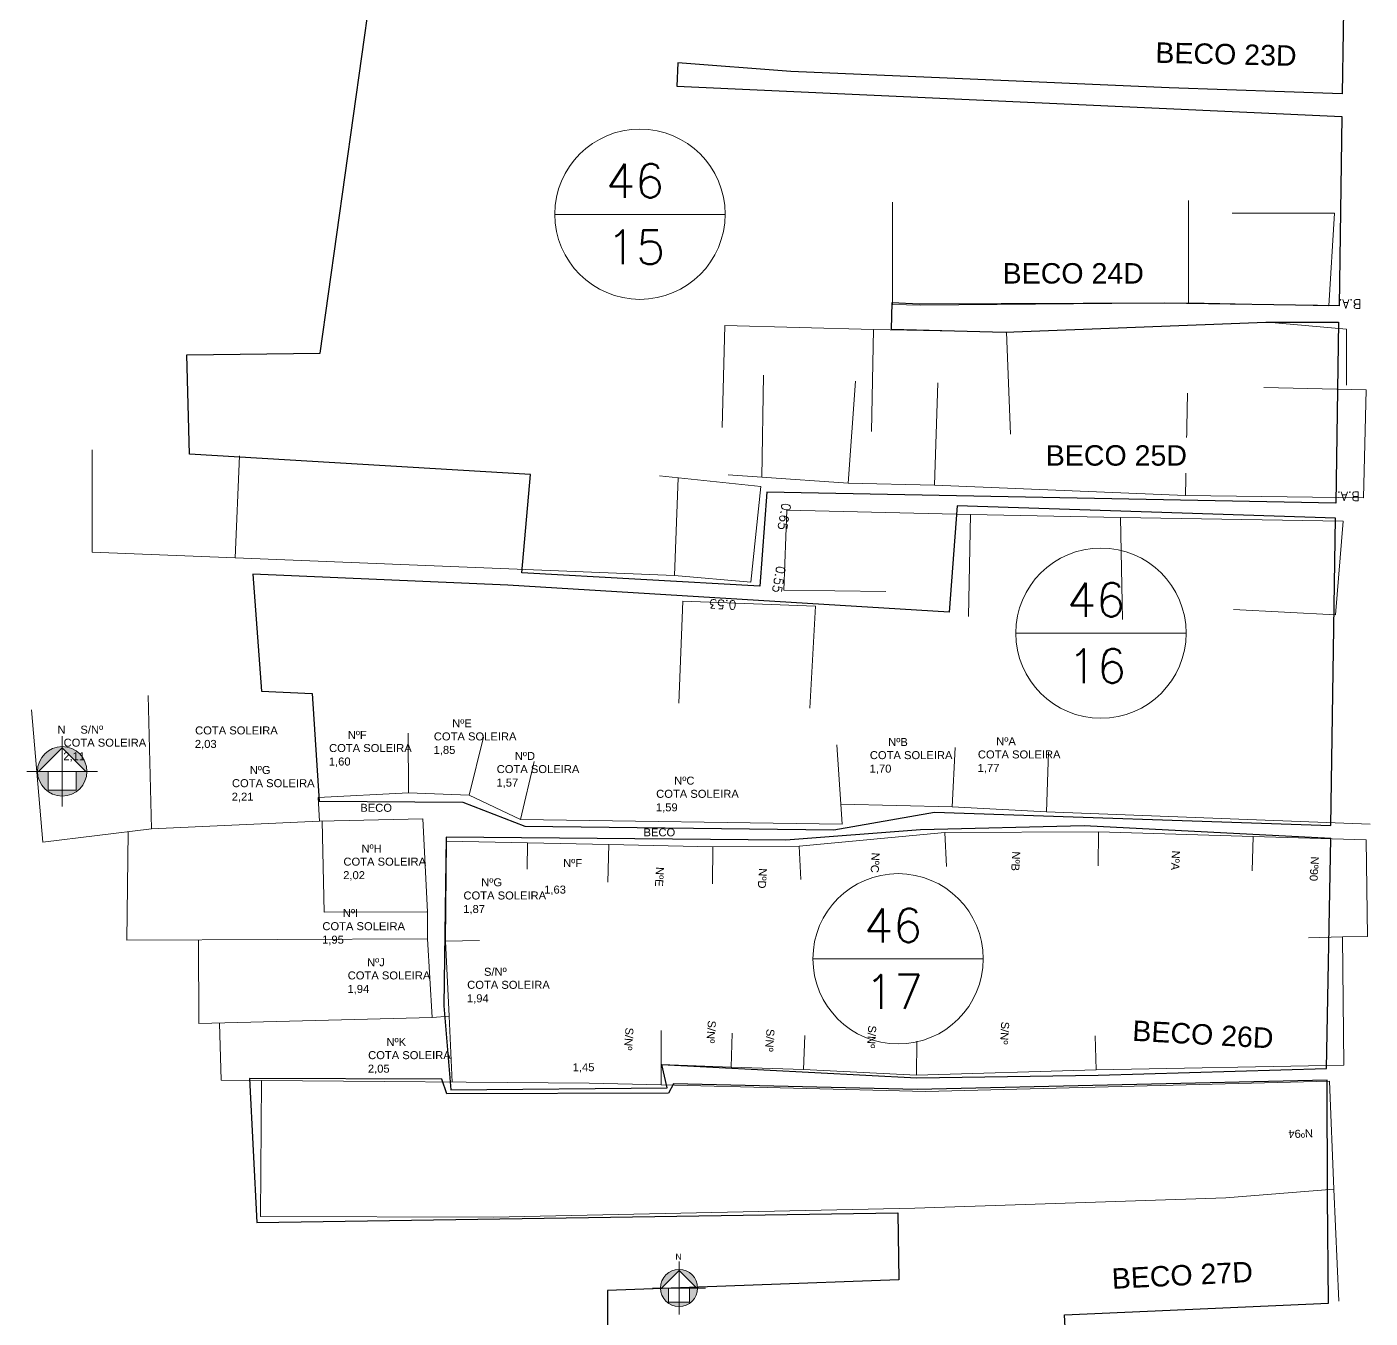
# Model space of a CAD drawing. Header units: metres. Extents: x 359188 to 359409, y 7352322 to 7352892.
# Drawn here: x 359195.2 to 359274, y 7352422 to 7352497.9 of the extents above; entities that cross this region are included whole.
import ezdxf
from ezdxf.enums import TextEntityAlignment as Align

# ---------------------------------------------------------------- set-up
doc = ezdxf.new("R2010")
doc.units = ezdxf.units.M
doc.header["$LTSCALE"] = 2.5
doc.set_wipeout_variables(frame=1)
for name, color, linetype in [('0-quadras', 6, 'Continuous'), ('AVT-C3-PRF-DESENVOLVIMENTO DO TERRENO NATURAL OU PROJETO NO PERFIL', 162, 'Continuous'), ('ZZ-Carimbo Texto', 7, 'Continuous')]:
    doc.layers.add(name, color=color, linetype=linetype)
for name, color, linetype, lineweight in [('AVT-LT-CAD-ETIQUETA NOME DE RUA', 4, 'Continuous', 0), ('COTAS', 7, 'Continuous', 9), ('DLT-C3-PRF-TUBULAÇÃO 3D -COLETOR', 2, 'Continuous', 20), ('TEXTO', 7, 'Continuous', 9)]:
    doc.layers.add(name, color=color, linetype=linetype, lineweight=lineweight)
for name, color, linetype, lineweight, true_color in [('AVT-LT-CAD-ETIQUETA NUMERO DE CASA', 252, 'Continuous', 0, 0x858585), ('AVT-LT-URB-DIVISA TERRENO OU AL PREDIAL', 251, 'Continuous', 13, 0x5c5c5c), ('AVT-PL-CAR-MARCO NORTE', 8, 'Continuous', 0, 0x828282)]:
    doc.layers.add(name, color=color, linetype=linetype, lineweight=lineweight, true_color=true_color)
doc.styles.add('ARIAL', font='arial.ttf')
doc.styles.add('CARIMBO', font='arial.ttf', dxfattribs={"height": 2})
doc.styles.add('ROMANS', font='romans.shx', dxfattribs={"height": 0.65})
doc.styles.add('SABESP', font='ROMANS.shx')
doc.styles.get("Standard").update_dxf_attribs({"font": 'arial.ttf'})

# ---------------------------------------------------------------- blocks, each defined once
blk = doc.blocks.new('AVT-PL-MARCO_NORTE')
at = {"layer": 'AVT-PL-CAR-MARCO NORTE', "linetype": 'Continuous', "ltscale": 0.05}
h = blk.add_hatch(color=2, dxfattribs=at)
h.paths.add_polyline_path([(3.46, 0), (3.63, 0, 0.414214), (0, 3.63), (0, 3.46)])
h.paths.add_polyline_path([(3.63, 0), (2.07, 0), (2.07, -2.77), (0, -2.77), (0, -3.63, 0.414214)])
h.paths.add_polyline_path([(0, -2.77), (-2.07, -2.77), (-2.07, 0), (-3.46, 0), (-3.63, 0, 0.414214), (0, -3.63)])
h.paths.add_polyline_path([(0, 3.46), (0, 3.63, 0.414214), (-3.63, 0), (-3.46, 0)])
at = {"layer": 'AVT-PL-CAR-MARCO NORTE', "color": 1, "linetype": 'Continuous', "ltscale": 0.05}
for p, q in [((0, 5.18), (0, -5.18)), ((5.18, 0), (-5.18, 0))]:
    blk.add_line(p, q, dxfattribs=at)
at = {"layer": 'AVT-PL-CAR-MARCO NORTE', "color": 8, "linetype": 'Continuous', "ltscale": 0.05}
blk.add_lwpolyline([(2.07, -2.77), (-2.07, -2.77), (-2.07, 0), (-3.46, 0), (0, 3.46), (3.46, 0), (2.07, 0)], close=True, dxfattribs=at)
blk.add_circle((0, 0), 3.63, dxfattribs=at)
blk.add_solid([(-3.46, 0), (-3.46, 0), (0, 3.46)], dxfattribs=at)
at = {"layer": 'AVT-PL-CAR-MARCO NORTE', "color": 2, "linetype": 'Continuous', "ltscale": 0.05}
blk.add_text('N', height=1.21, dxfattribs=at).set_placement((-0.71, 5.52))
blk = doc.blocks.new('*U184')
at = {"layer": 'DLT-C3-PRF-TUBULAÇÃO 3D -COLETOR', "color": 2, "linetype": 'Continuous', "lineweight": 20, "insert": (359236.252, 7352465.385, 1.175), "char_height": 0.5281, "attachment_point": 5, "rotation": 358.18923, "style": 'ROMANS'}
blk.add_mtext('{\\C2;0.53}', dxfattribs=at)

msp = doc.modelspace()

# ---------------------------------------------------------------- linework, layer by layer
at = {"layer": '0-quadras', "color": 5, "lineweight": 30, "ltscale": 0.3}
msp.add_lwpolyline([(359249.794, 7352469.738), (359249.314, 7352463.499), (359223.411, 7352465.086), (359208.424, 7352465.727), (359208.94, 7352458.859), (359211.912, 7352458.716), (359212.326, 7352452.386), (359220.754, 7352452.339), (359224.401, 7352450.915), (359242.547, 7352450.71), (359248.451, 7352451.748), (359271.731, 7352450.97), (359272.008, 7352469.011)], close=True, dxfattribs=at)
at = {"layer": 'AVT-LT-URB-DIVISA TERRENO OU AL PREDIAL', "ltscale": 2.5}
for points, elevation in [([(359271.935, 7352486.932), (359271.608, 7352481.477), (359263.367, 7352481.663), (359247.63, 7352481.518), (359245.995, 7352481.559), (359245.995, 7352487.559)], 1.605), ([(359263.367, 7352481.663), (359263.367, 7352487.663)], 1.459), ([(359271.935, 7352486.932), (359265.935, 7352486.932)], 1.605), ([(359272.637, 7352476.825), (359272.644, 7352480.101), (359268.007, 7352480.525), (359252.68, 7352479.943), (359244.874, 7352480.092), (359236.154, 7352480.326), (359235.993, 7352474.328)], 1.908), ([(359244.874, 7352480.092), (359244.759, 7352474.093)], 1.292), ([(359252.68, 7352479.943), (359252.908, 7352473.947)], 1.193), ([(359238.322, 7352471.423), (359238.422, 7352477.416)], 1.595), ([(359243.395, 7352471.064), (359243.818, 7352477.05)], 1.491), ([(359248.461, 7352470.959), (359248.659, 7352476.956)], 1.528), ([(359238.322, 7352471.423), (359243.395, 7352471.064), (359248.461, 7352470.959), (359263.184, 7352470.346), (359273.649, 7352470.204), (359273.794, 7352476.556), (359267.795, 7352476.694)], 1.595), ([(359263.184, 7352470.346), (359263.316, 7352476.344)], 1.526), ([(359199.001, 7352467.023), (359199.001, 7352473.023)], 1.756), ([(359199.001, 7352467.023), (359207.396, 7352466.683), (359207.639, 7352472.678)], 1.756), ([(359233.181, 7352465.64), (359237.674, 7352465.249), (359238.268, 7352470.864), (359232.301, 7352471.496)], 1.518), ([(359238.322, 7352471.423), (359236.333, 7352471.563)], 1.595), ([(359233.181, 7352465.64), (359233.413, 7352471.378)], 1.518), ([(359272.002, 7352463.344), (359272.447, 7352468.829), (359259.38, 7352469.055), (359250.567, 7352469.233), (359239.785, 7352469.475), (359239.604, 7352464.778)], 1.74), ([(359250.567, 7352469.233), (359250.445, 7352463.234)], 1.354), ([(359259.38, 7352469.055), (359259.49, 7352463.056)], 1.505), ([(359207.396, 7352466.683), (359233.181, 7352465.64)], 1.681), ([(359239.604, 7352464.778), (359245.603, 7352464.714)], 1.737), ([(359241.466, 7352463.839), (359233.674, 7352464.139), (359233.444, 7352458.143)], 1.817), ([(359241.466, 7352463.839), (359241.139, 7352457.848)], 1.817), ([(359272.002, 7352463.344), (359266.01, 7352463.646)], 1.74)]:
    msp.add_lwpolyline(points, dxfattribs=dict(at, elevation=elevation))
at = {"layer": 'AVT-LT-URB-DIVISA TERRENO OU AL PREDIAL', "ltscale": 3, "flags": 128}
for points in [[(359196.097, 7352449.989), (359202.478, 7352450.765), (359202.291, 7352458.606)], [(359202.478, 7352450.765), (359212.338, 7352451.216)], [(359218.646, 7352445.888), (359212.611, 7352445.883), (359212.506, 7352451.219)], [(359201.105, 7352450.598), (359201.034, 7352444.235), (359218.679, 7352444.314)], [(359218.969, 7352439.696), (359205.27, 7352439.329), (359205.248, 7352444.254)], [(359228.177, 7352435.831), (359208.949, 7352435.995), (359206.565, 7352436.015), (359206.475, 7352439.361)], [(359208.949, 7352435.995), (359208.881, 7352428.001), (359222.553, 7352427.954), (359247.303, 7352428.486), (359265.558, 7352429.095), (359271.901, 7352429.608)]]:
    msp.add_lwpolyline(points, dxfattribs=at)
at = {"layer": 'AVT-LT-URB-DIVISA TERRENO OU AL PREDIAL', "flags": 128}
for points in [[(359195.437, 7352457.751), (359196.097, 7352449.989)], [(359217.573, 7352452.877), (359217.551, 7352456.377)], [(359221.139, 7352452.747), (359221.975, 7352456.146)], [(359242.952, 7352452.216), (359242.722, 7352455.708)], [(359249.492, 7352452.054), (359249.668, 7352455.549)], [(359255.035, 7352451.774), (359255.158, 7352455.271)], [(359224.148, 7352451.307), (359224.947, 7352454.715)], [(359274.033, 7352451.04), (359255.035, 7352451.774), (359249.492, 7352452.054), (359242.952, 7352452.216), (359243.03, 7352451.032), (359224.148, 7352451.307), (359221.139, 7352452.747), (359217.573, 7352452.877), (359212.274, 7352452.617), (359212.338, 7352451.216), (359218.413, 7352451.348), (359218.694, 7352445.889), (359218.679, 7352444.314), (359218.969, 7352439.696), (359219.956, 7352439.769), (359219.738, 7352444.167), (359219.795, 7352450.035), (359224.565, 7352449.954), (359229.33, 7352449.855), (359235.441, 7352449.718), (359240.505, 7352449.742), (359249.053, 7352450.561), (359258.083, 7352450.598), (359267.171, 7352450.308), (359273.797, 7352450.118), (359273.876, 7352444.451), (359272.41, 7352444.417), (359272.482, 7352436.886), (359257.956, 7352436.612), (359247.395, 7352436.302), (359240.766, 7352436.633), (359236.507, 7352436.774), (359232.399, 7352436.93), (359232.397, 7352435.725), (359247.946, 7352435.336), (359271.638, 7352435.952)], [(359249.053, 7352450.561), (359249.153, 7352448.561)], [(359258.083, 7352450.598), (359258.055, 7352448.598)], [(359267.171, 7352450.308), (359267.114, 7352448.309)], [(359224.565, 7352449.954), (359224.539, 7352448.401)], [(359229.33, 7352449.855), (359229.284, 7352447.628)], [(359235.441, 7352449.718), (359235.421, 7352447.534)], [(359240.505, 7352449.742), (359240.603, 7352447.788)], [(359219.738, 7352444.167), (359221.738, 7352444.207)], [(359272.41, 7352444.417), (359270.411, 7352444.37)], [(359219.956, 7352439.769), (359220.126, 7352435.899)], [(359232.399, 7352436.93), (359232.403, 7352438.931)], [(359236.507, 7352436.774), (359236.578, 7352438.773)], [(359240.766, 7352436.633), (359240.832, 7352438.632)], [(359247.395, 7352436.302), (359247.415, 7352438.303)], [(359257.956, 7352436.612), (359257.897, 7352438.611)], [(359232.397, 7352435.725), (359228.177, 7352435.831)]]:
    msp.add_lwpolyline(points, dxfattribs=at)
at = {"layer": 'AVT-LT-URB-DIVISA TERRENO OU AL PREDIAL', "elevation": 1.692, "flags": 128}
msp.add_lwpolyline([(359272.191, 7352423.03), (359271.901, 7352429.608), (359271.638, 7352435.952)], dxfattribs=at)
at = {"layer": 'COTAS', "ltscale": 4}
for p, q in [((359226.161, 7352486.854), (359236.161, 7352486.854)), ((359253.228, 7352462.251), (359263.228, 7352462.251)), ((359241.317, 7352443.127), (359251.317, 7352443.127))]:
    msp.add_line(p, q, dxfattribs=at)
at = {"layer": 'COTAS'}
for centre in [(359231.161, 7352486.862), (359258.228, 7352462.259), (359246.317, 7352443.135)]:
    msp.add_circle(centre, 5, dxfattribs=at)

# ---------------------------------------------------------------- block references
at = {"layer": 'AVT-C3-PRF-DESENVOLVIMENTO DO TERRENO NATURAL OU PROJETO NO PERFIL', "color": 6, "ltscale": 2.5, "xscale": 0.3, "yscale": 0.3}
msp.add_blockref('AVT-PL-MARCO_NORTE', (359233.457, 7352423.802), dxfattribs=at)
at = {"layer": 'AVT-LT-URB-DIVISA TERRENO OU AL PREDIAL', "color": 251, "linetype": 'Continuous', "lineweight": 13, "true_color": 0x5c5c5c, "rotation": 178.8152977863908}
msp.add_blockref('*U184', (870411.248, 14695930.282), dxfattribs=at)
at = {"layer": 'AVT-PL-CAR-MARCO NORTE', "ltscale": 2.5, "xscale": 0.4, "yscale": 0.4, "zscale": 0.4}
msp.add_blockref('AVT-PL-MARCO_NORTE', (359197.238, 7352454.143), dxfattribs=at)

# ---------------------------------------------------------------- texts
at = {"layer": 'AVT-LT-CAD-ETIQUETA NUMERO DE CASA', "color": 8, "style": 'ARIAL'}
for s, p in [('S/Nº', (359198.975, 7352456.602)), ('NºF', (359214.562, 7352456.286)), ('NºE', (359220.713, 7352456.969)), ('NºB', (359246.313, 7352455.87)), ('NºA', (359252.656, 7352455.91)), ('NºD', (359224.405, 7352455.051)), ('NºG', (359208.861, 7352454.222)), ('NºC', (359233.767, 7352453.598)), ('BECO', (359215.671, 7352452.003)), ('BECO', (359232.301, 7352450.561)), ('NºH', (359215.405, 7352449.614)), ('NºF', (359227.206, 7352448.766)), ('NºG', (359222.453, 7352447.627)), ('NºI', (359214.168, 7352445.824)), ('NºJ', (359215.657, 7352442.933)), ('S/Nº', (359222.671, 7352442.381)), ('NºK', (359216.855, 7352438.251))]:
    msp.add_text(s, height=0.47, dxfattribs=at).set_placement(p, align=Align.MIDDLE)
for s, p in [('COTA SOLEIRA', (359205.043, 7352456.312, -992.872)), ('COTA SOLEIRA', (359219.059, 7352455.96, -992.872)), ('COTA SOLEIRA', (359197.321, 7352455.593, -992.872)), ('2,03', (359205.028, 7352455.519, -992.872)), ('COTA SOLEIRA', (359212.908, 7352455.277, -992.872)), ('1,85', (359219.045, 7352455.167, -992.872)), ('2,11', (359197.306, 7352454.799, -992.872)), ('1,60', (359212.893, 7352454.484, -992.872)), ('COTA SOLEIRA', (359244.659, 7352454.861, -992.872)), ('COTA SOLEIRA', (359251.002, 7352454.901, -992.872)), ('COTA SOLEIRA', (359222.751, 7352454.042, -992.872)), ('1,70', (359244.645, 7352454.068, -992.872)), ('1,77', (359250.988, 7352454.108, -992.872)), ('COTA SOLEIRA', (359207.206, 7352453.214, -992.872)), ('1,57', (359222.736, 7352453.248, -992.872)), ('2,21', (359207.192, 7352452.42, -992.872)), ('COTA SOLEIRA', (359232.113, 7352452.589, -992.872)), ('1,59', (359232.098, 7352451.796, -992.872)), ('COTA SOLEIRA', (359213.751, 7352448.605, -992.872)), ('2,02', (359213.736, 7352447.812, -992.872)), ('COTA SOLEIRA', (359220.799, 7352446.618, -992.872)), ('1,63', (359225.537, 7352446.964, -992.872)), ('1,87', (359220.785, 7352445.825, -992.872)), ('COTA SOLEIRA', (359212.514, 7352444.815, -992.872)), ('1,95', (359212.499, 7352444.022, -992.872)), ('COTA SOLEIRA', (359214.003, 7352441.924, -992.872)), ('1,94', (359213.989, 7352441.131, -992.872)), ('COTA SOLEIRA', (359221.017, 7352441.372, -992.872)), ('1,94', (359221.002, 7352440.579, -992.872)), ('COTA SOLEIRA', (359215.201, 7352437.242, -992.872)), ('2,05', (359215.187, 7352436.449, -992.872)), ('1,45', (359227.211, 7352436.533, -992.872))]:
    msp.add_text(s, height=0.47, dxfattribs=at).set_placement(p)
for s, rotation, p in [('NºB', 266.81779, (359253.23, 7352448.866)), ('NºA', 266.81779, (359262.611, 7352448.913)), ('NºC', 266.81779, (359244.973, 7352448.776)), ('Nº90', 266.81779, (359270.751, 7352448.42)), ('NºE', 266.81779, (359232.311, 7352447.951)), ('NºD', 266.81779, (359238.353, 7352447.856)), ('S/Nº', 266.13404, (359235.353, 7352438.844)), ('S/Nº', 266.13404, (359244.771, 7352438.555)), ('S/Nº', 266.13404, (359252.579, 7352438.775)), ('S/Nº', 266.13404, (359230.515, 7352438.429)), ('S/Nº', 266.13404, (359238.796, 7352438.349)), ('Nº94', 182.37709, (359269.955, 7352432.864))]:
    msp.add_text(s, height=0.47, rotation=rotation, dxfattribs=at).set_placement(p, align=Align.MIDDLE)
at = {"layer": 'DLT-C3-PRF-TUBULAÇÃO 3D -COLETOR', "color": 2, "linetype": 'Continuous', "lineweight": 20, "char_height": 0.5281, "attachment_point": 5, "style": 'ROMANS'}
for s, insert, rotation in [('B.A.', (359272.842, 7352481.585, 1.08), 179.93418), ('B.A.', (359272.753, 7352470.3, 1.055), 179.93418), ('{\\C2;0.65}', (359239.636, 7352469.104, 1.065), 260.17673), ('{\\C2;0.55}', (359239.32, 7352465.415, 1.155), 260.17673)]:
    msp.add_mtext(s, dxfattribs=dict(at, insert=insert, rotation=rotation))
at = {"layer": 'TEXTO', "style": 'SABESP'}
for s, p in [('46', (359230.871, 7352487.821)), ('15', (359230.93, 7352483.933)), ('46', (359257.938, 7352463.218)), ('16', (359257.997, 7352459.33)), ('46', (359246.027, 7352444.094)), ('17', (359246.086, 7352440.206))]:
    msp.add_text(s, height=2, dxfattribs=at).set_placement(p, align=Align.CENTER)

# ---------------------------------------------------------------- wipeouts: each hides what was drawn before it
at = {"linetype": 'Continuous', "ltscale": 4}
for points in [[(359261.105, 7352495.324), (359270.022, 7352495.118), (359270.07, 7352497.2), (359261.153, 7352497.406)], [(359258.619, 7352423.294), (359267.528, 7352423.743), (359267.423, 7352425.822), (359258.514, 7352425.373)]]:
    msp.add_wipeout(points, dxfattribs=at).dxf.layer = 'ZZ-Carimbo Texto'

# ---------------------------------------------------------------- next in the draw order: wipeouts: each hides what was drawn before it
for points, layer in [([(359259.727, 7352437.9), (359268.633, 7352437.409), (359268.748, 7352439.488), (359259.841, 7352439.979)], 'AVT-LT-CAD-ETIQUETA NOME DE RUA'), ([(359261.105, 7352495.324), (359270.022, 7352495.118), (359270.07, 7352497.2), (359261.153, 7352497.406)], 'ZZ-Carimbo Texto'), ([(359252.159, 7352482.349), (359261.079, 7352482.348), (359261.079, 7352484.43), (359252.159, 7352484.431)], 'ZZ-Carimbo Texto'), ([(359254.69, 7352471.656), (359263.61, 7352471.655), (359263.61, 7352473.737), (359254.69, 7352473.738)], 'ZZ-Carimbo Texto'), ([(359258.619, 7352423.294), (359267.528, 7352423.743), (359267.423, 7352425.822), (359258.514, 7352425.373)], 'ZZ-Carimbo Texto')]:
    msp.add_wipeout(points, dxfattribs=at).dxf.layer = layer

# ---------------------------------------------------------------- next in the draw order: linework, layer by layer
at = {"layer": '0-quadras', "color": 5, "lineweight": 30, "ltscale": 0.3}
for points in [[(359272.505, 7352501.32), (359272.391, 7352493.925), (359262.238, 7352494.289), (359249.195, 7352494.843), (359240.023, 7352495.233), (359233.392, 7352495.747), (359233.333, 7352494.385)], [(359256.181, 7352420.369), (359256.089, 7352422.227), (359271.598, 7352422.919), (359271.535, 7352429.167), (359271.501, 7352436.002), (359247.434, 7352435.464), (359233.124, 7352435.796), (359232.832, 7352435.253), (359219.82, 7352435.214), (359219.528, 7352436.075), (359208.234, 7352436.115), (359208.658, 7352427.642), (359246.311, 7352428.222), (359246.364, 7352424.288), (359229.247, 7352423.661), (359229.26, 7352419.368)]]:
    msp.add_lwpolyline(points, dxfattribs=at)

# ---------------------------------------------------------------- next in the draw order: texts
at = {"layer": 'ZZ-Carimbo Texto', "linetype": 'Continuous', "ltscale": 4, "style": 'CARIMBO'}
for s, rotation, p in [('BECO 23D', 358.67417, (359265.571, 7352496.262)), ('BECO 27D', 2.88535, (359263.004, 7352424.557))]:
    msp.add_text(s, height=1.2, rotation=rotation, dxfattribs=at).set_placement(p, align=Align.MIDDLE_CENTER)

# ---------------------------------------------------------------- next in the draw order: wipeouts: each hides what was drawn before it
at = {"linetype": 'Continuous', "ltscale": 4}
for points, layer in [([(359259.727, 7352437.9), (359268.633, 7352437.409), (359268.748, 7352439.488), (359259.841, 7352439.979)], 'AVT-LT-CAD-ETIQUETA NOME DE RUA'), ([(359252.159, 7352482.349), (359261.079, 7352482.348), (359261.079, 7352484.43), (359252.159, 7352484.431)], 'ZZ-Carimbo Texto'), ([(359254.69, 7352471.656), (359263.61, 7352471.655), (359263.61, 7352473.737), (359254.69, 7352473.738)], 'ZZ-Carimbo Texto')]:
    msp.add_wipeout(points, dxfattribs=at).dxf.layer = layer

# ---------------------------------------------------------------- next in the draw order: linework, layer by layer
at = {"layer": '0-quadras', "color": 5, "lineweight": 30, "ltscale": 0.3}
msp.add_lwpolyline([(359233.333, 7352494.385), (359272.371, 7352492.601), (359272.209, 7352481.482), (359261.981, 7352481.631), (359247.567, 7352481.574), (359245.959, 7352481.652), (359245.916, 7352480.118), (359252.607, 7352479.931), (359267.907, 7352480.519), (359272.185, 7352480.531), (359272.022, 7352469.893), (359238.619, 7352470.547), (359238.202, 7352465.027), (359224.221, 7352465.802), (359224.729, 7352471.583), (359204.713, 7352472.768), (359204.551, 7352478.613), (359212.394, 7352478.7), (359215.808, 7352503.108)], dxfattribs=at)

# ---------------------------------------------------------------- next in the draw order: texts
at = {"layer": 'AVT-LT-CAD-ETIQUETA NOME DE RUA', "linetype": 'Continuous', "ltscale": 4, "style": 'CARIMBO'}
msp.add_text('BECO 26D', height=1.2, rotation=356.84374, dxfattribs=at).set_placement((359264.22, 7352438.695), align=Align.MIDDLE_CENTER)
at = {"layer": 'ZZ-Carimbo Texto', "linetype": 'Continuous', "ltscale": 4, "style": 'CARIMBO'}
for s, p in [('BECO 24D', (359256.602, 7352483.389)), ('BECO 25D', (359259.134, 7352472.696))]:
    msp.add_text(s, height=1.2, rotation=359.9955, dxfattribs=at).set_placement(p, align=Align.MIDDLE_CENTER)

# ---------------------------------------------------------------- next in the draw order: wipeouts: each hides what was drawn before it
at = {"linetype": 'Continuous', "ltscale": 4}
msp.add_wipeout([(359259.727, 7352437.9), (359268.633, 7352437.409), (359268.748, 7352439.488), (359259.841, 7352439.979)], dxfattribs=at).dxf.layer = 'ZZ-Carimbo Texto'

# ---------------------------------------------------------------- next in the draw order: wipeouts: each hides what was drawn before it
msp.add_wipeout([(359259.727, 7352437.9), (359268.633, 7352437.409), (359268.748, 7352439.488), (359259.841, 7352439.979)], dxfattribs=at).dxf.layer = 'ZZ-Carimbo Texto'

# ---------------------------------------------------------------- next in the draw order: linework, layer by layer
at = {"layer": '0-quadras', "color": 5, "lineweight": 30, "ltscale": 0.3}
msp.add_lwpolyline([(359257.234, 7352450.945), (359247.628, 7352450.707), (359239.724, 7352450.107), (359219.789, 7352450.278), (359219.644, 7352440.377), (359220.066, 7352435.44), (359232.765, 7352435.567), (359232.455, 7352436.933), (359247.425, 7352436.147), (359258.061, 7352436.293), (359271.476, 7352436.692), (359271.719, 7352450.2)], close=True, dxfattribs=at)

# ---------------------------------------------------------------- next in the draw order: texts
at = {"layer": 'ZZ-Carimbo Texto', "linetype": 'Continuous', "ltscale": 4, "style": 'CARIMBO'}
msp.add_text('BECO 26D', height=1.2, rotation=356.84374, dxfattribs=at).set_placement((359264.22, 7352438.695), align=Align.MIDDLE_CENTER)

doc.saveas('drawing.dxf')
